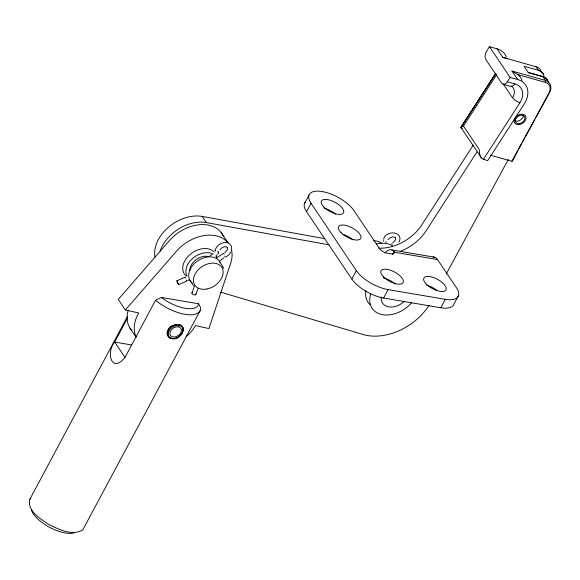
<?xml version="1.0" encoding="UTF-8"?>
<svg xmlns="http://www.w3.org/2000/svg" width="580" height="580" viewBox="0 0 580 580"><rect width="100%" height="100%" fill="white"/><g stroke="black" fill="none" stroke-linecap="round" stroke-linejoin="round"><path stroke-width="0.87" d="M174.254 325.119C166.909 326.293 164.154 339.662 173.775 338.589C180.554 338.901 188.072 327.345 179.394 324.546L178.618 326.924A6.315 4.488 -33.9 0 1 178.654 335.276A6.315 4.488 -33.9 0 1 169.838 333.775A6.315 4.488 -33.9 0 1 178.046 326.823L178.821 324.445M231.717 249.994L231.282 245.978L228.962 243.44M127.368 316.651L29.877 499.242C26.781 510.726 40.259 518.643 48.292 524.175C58.428 529.25 71.688 536.21 82.701 530.018L200.231 310.525L200.724 307.965L198.563 303.768A26.325 11.085 28.1 0 1 161.428 297.46L155.52 300.288L125.004 357.432C111.367 374.02 105.814 352.444 114.673 342.07L127.39 318.26M182.99 330.738C184.868 321.712 169.868 324.024 167.801 330.325C164.096 337.951 175.37 342.193 179.561 335.907M215.144 250.081C216.608 245.282 221.835 241.882 226.816 242.657M191.929 293.125L194.554 285.86M195.931 294.394L197.976 288.738M399.062 242.114C404.122 231.253 385.874 229.644 383.568 239.221M184.969 277.247L176.9 280.8L177.436 282.91L178.611 284.649L186.68 281.09M178.611 284.649L176.9 280.8M549.47 92.662C552.29 88.436 550.862 81.613 545.447 80.439L511.973 71.028L517.686 79.532A24.57 17.465 -33.9 0 1 524.175 104.066L487.678 160.667L481.995 158.695L460.904 127.455L495.842 73.203M218.834 252.264L217.558 254.663M304.406 203.761L308.908 195.337M458.512 295.539L454.01 303.964A26.325 11.085 28.1 0 1 440.778 307.762L383.605 298.04A26.325 11.085 28.1 0 1 351.828 279.038L306.537 211.686L311.032 203.261A26.325 11.085 28.1 0 1 322.139 191.538A26.325 11.085 28.1 0 1 353.916 210.547L379.509 248.61A6.315 2.661 28.1 0 0 387.135 253.17L391.137 253.851A6.315 2.661 28.1 0 0 394.081 251.502L394.61 252.286M351.828 279.038L356.33 270.613L311.032 203.261M392.442 254.569L394.081 251.502M383.605 298.04L388.1 289.616L445.273 299.338A26.325 11.085 28.1 0 0 456.387 287.615L437.509 259.55A13.34 7.511 -80.4 0 0 433.006 257.027M440.778 307.762L445.273 299.338M446.216 274.021L508.312 159.478M490.281 155.165L511.864 161.225L548.883 93.278A11.759 8.359 -33.9 0 0 545.294 82.353A1.406 0.848 -74.3 0 0 545.447 80.439L542.981 76.77L528.394 72.674L524.095 66.279L538.682 70.376A13.159 9.352 -33.9 0 1 544.025 75.987M518.005 150.43L512.473 161.204L511.864 161.225M518.861 148.843L521.449 144.094M522.312 142.513L524.9 137.764M525.763 136.184L534.811 119.567M535.673 117.987L549.042 93.453M182.265 332.391L181.098 334.211M483.358 159.449L519.854 102.856L515.127 100.405L512.517 97.802C515.054 94.322 515.366 88.414 511.168 86.058M230.891 252.191L228.875 254.859L225.997 256.882M506.318 56.862A24.57 17.465 -33.9 0 0 497.024 48.807L489.469 46.683L486.635 51.076A6.315 3.799 -74.3 0 0 485.924 59.711L501.627 83.063A6.315 3.799 -74.3 0 0 507.297 81.802L514.851 83.926A18.951 13.47 -33.9 0 1 519.854 102.856M460.948 127.39L495.545 73.776L460.904 127.455L463.507 126.099L496.813 74.45M507.297 81.802L510.132 77.408L489.469 46.683M473.258 145.109L421.935 224.699A39.447 28.043 -33.9 0 1 378.784 248.167M476.905 152.011L426.068 230.84A39.447 28.043 -33.9 0 1 400.874 251.111M514.851 83.926C512.401 88.602 506.891 85.05 503.295 84.245M200.231 310.525C196.482 316.441 188.181 314.896 182.352 313.831C172.55 311.366 163.371 306.632 155.52 300.288M220.023 249.581C221.777 247.493 224.387 246.174 226.599 246.942L227.527 247.66L227.258 247.385L227.425 249.719L224.772 252.742M388.092 239.714C389.84 237.626 392.457 236.306 394.661 237.082L395.589 237.793L395.321 237.517L395.495 239.852L392.841 242.875M180.213 335.276L181.011 334.334M223.235 235.98A35.097 24.947 -33.9 0 0 169.367 240.649L118.269 299.425L125.374 309.995L176.479 251.22A35.097 24.947 -33.9 0 1 228.317 243.187L221.205 232.616M220.11 260.746L224.025 257.738M29.877 499.242L30.943 498.242M217.819 257.027L223.423 253.417M212.2 254.41L209.706 256.077M187.782 280.546L188.841 279.901M174.631 324.952L176.168 324.546M218.464 251.771L217.5 251.821M386.534 241.904L385.562 241.954M535.623 66.453L538.682 70.376M497.024 48.807L502.744 57.304L506.188 58.297M391.797 249.944L434.674 257.23M437.509 259.55L394.632 252.264A13.34 7.511 -80.4 0 0 385.098 252.974M161.428 297.46L198.563 303.768M131.515 344.933L114.673 342.07L125.004 357.432M155.019 257.244A35.097 24.947 -33.9 0 1 168.294 227.36A35.097 24.947 -33.9 0 1 202.217 216.442L324.706 238.663M160.124 251.213A35.097 24.947 -33.9 0 1 206.35 222.582L328.838 244.811M125.374 309.995L138.743 312.968A35.8 25.448 -33.9 0 0 136.198 337.118M502.744 57.304L537.638 67.244L539.929 68.94L541.532 72.333M528.228 72.427L542.655 76.48A13.159 9.352 -33.9 0 1 547.737 81.091M511.973 71.028L518.107 74.719L545.294 82.353M510.132 77.408L517.686 79.532M220.704 292.175L363.022 334.493A51.337 36.497 -33.9 0 0 429.026 305.406M462.245 128.586L461.057 127.912M506.601 58.536L507.21 58.935M383.648 241.157L383.221 240.526M215.586 251.024L215.158 250.386M391.797 243.701L392.225 244.339M223.728 253.569L224.155 254.207M185.245 277.407L185.673 278.045M503.193 83.941L512.517 97.802M463.507 126.099L479.211 149.451L479.551 154.135L481.103 157.724M202.217 216.442L206.35 222.582M219.32 261.203L222.988 266.865M129.855 327.954L136.017 337.118M189.856 280.22L193.444 285.585M223.09 267.105L223.546 268.315M186.528 279.973L186.724 280.742M224.917 256.171L225.04 256.969M179.372 325.518A8.069 5.735 -33.9 0 1 179.517 336.19A8.069 5.735 -33.9 0 1 168.222 334.269A8.069 5.735 -33.9 0 1 178.799 325.416M74.044 532.875A26.325 11.085 28.1 0 1 49.496 527.285A26.325 11.085 28.1 0 1 31.451 509.972M195.764 293.785A2.103 1.066 19.9 0 1 193.727 294.814A2.103 1.066 19.9 0 1 192.299 292.683M131.747 330.535A35.8 25.448 -33.9 0 1 128.289 309.959M231.608 250.343A35.097 24.947 -33.9 0 1 230.666 263.269L208.901 328.563L195.532 325.598A35.8 25.448 -33.9 0 1 186.1 336.762M216.246 255.193A18.604 13.224 -33.9 0 1 216.804 257.332M186.311 276.123A18.604 13.224 -33.9 0 1 190.059 254.475A18.604 13.224 -33.9 0 1 214.375 252.155M523.225 115.275A5.22 3.712 -33.9 0 1 520.267 120.191A5.22 3.712 -33.9 0 1 514.728 120.509M187.05 276.044A17.552 12.477 -33.9 0 1 193.038 258.078A17.552 12.477 -33.9 0 1 213.302 254.163M215.753 256.07A17.552 12.477 -33.9 0 1 217.13 258.064M189.914 270.222A13.159 9.352 -33.9 0 1 196.236 259.55A13.159 9.352 -33.9 0 1 208.619 256.606M192.234 282.989A17.552 12.477 -33.9 0 1 196.852 261.464A17.552 12.477 -33.9 0 1 219.943 262.247M376.34 243.868A26.18 18.611 -33.9 0 1 392.45 245.731M542.981 76.77A13.159 9.352 -33.9 0 1 548.325 82.382M518.107 74.719A24.57 17.465 -33.9 0 1 522.051 80.562M538.523 70.332A13.159 9.352 -33.9 0 1 543.605 74.943M403.702 301.883A15.37 10.926 -33.9 0 1 388.259 306.784A15.37 10.926 -33.9 0 1 381.27 297.083M373.622 240.758A17.552 12.477 -33.9 0 1 381.567 243.332M388.1 289.616A26.325 11.085 28.1 0 1 356.33 270.613M426.902 285.375A12.528 5.278 28.1 0 1 436.827 290.246M343.084 234.32A12.528 5.278 28.1 0 1 352.742 239.736M383.322 277.921A12.528 5.278 28.1 0 1 395.111 283.91M306.537 211.686A26.325 11.085 28.1 0 1 305.508 201.891M324.43 208.307A12.528 5.278 28.1 0 1 335.523 214.129M370.062 304.609A26.325 18.712 -33.9 0 1 365.944 290.544M411.749 302.608A26.325 18.712 -33.9 0 1 382.002 314.57A26.325 18.712 -33.9 0 1 370.721 294.176M518.853 124.685A6.525 4.64 -33.9 0 0 525.806 116.304A6.525 4.64 -33.9 0 0 515.635 117.24A6.525 4.64 -33.9 0 0 518.853 124.685M518.999 123.634A5.22 3.712 -33.9 0 0 524.697 117.008A5.22 3.712 -33.9 0 0 516.606 117.588A5.22 3.712 -33.9 0 0 518.999 123.634M206.937 289.007A16.146 11.477 -33.9 0 0 221.749 267.329A16.146 11.477 -33.9 0 0 196.134 272.317A16.146 11.477 -33.9 0 0 206.937 289.007M426.358 284.193A12.528 5.278 28.1 0 0 445.636 290.37A12.528 5.278 28.1 0 0 432.832 277.356A12.528 5.278 28.1 0 0 426.358 284.193M341.113 232.725A12.528 5.278 28.1 0 0 360.39 238.909A12.528 5.278 28.1 0 0 347.587 225.895A12.528 5.278 28.1 0 0 341.113 232.725M383.482 276.899A12.528 5.278 28.1 0 0 402.759 283.083A12.528 5.278 28.1 0 0 389.956 270.07A12.528 5.278 28.1 0 0 383.482 276.899M323.887 207.118A12.528 5.278 28.1 0 0 343.164 213.302A12.528 5.278 28.1 0 0 330.361 200.288A12.528 5.278 28.1 0 0 323.887 207.118"/></g></svg>
